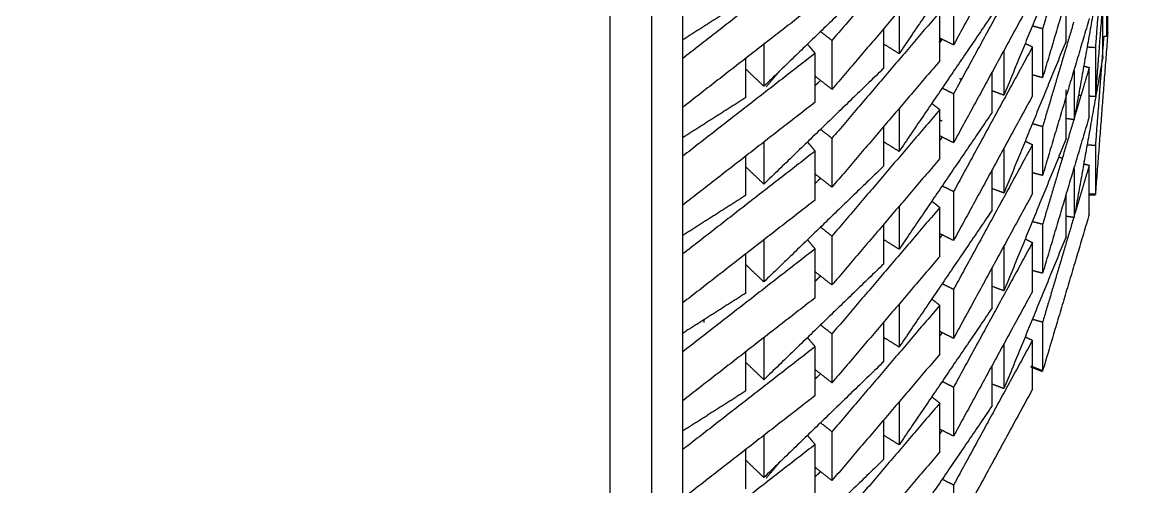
# Model space of a CAD drawing. Header units: millimetres. Extents: x 507.9 to 541, y 40.2 to 69.3.
# Drawn here: x 518.271 to 519.629, y 44.805 to 45.376 of the extents above; entities that cross this region are included whole.
import ezdxf

# ---------------------------------------------------------------- set-up
doc = ezdxf.new("R2010")
doc.units = ezdxf.units.MM
doc.layers.add('Make2D$Visible$ClippingPlaneIntersections', color=7, linetype='Continuous', lineweight=50, true_color=0x000000)
doc.layers.add('Make2D$Visible$Curves', color=7, linetype='Continuous', true_color=0x000000)

msp = doc.modelspace()

# ---------------------------------------------------------------- linework, layer by layer
at = {"layer": 'Make2D$Visible$ClippingPlaneIntersections'}
for points in [[(519.58873, 45.16431), (519.58128, 45.16431)], [(519.52396, 44.94755), (519.50971, 44.95321)]]:
    msp.add_lwpolyline(points, dxfattribs=at)
at = {"layer": 'Make2D$Visible$Curves', "color": 18, "lineweight": -3, "true_color": 0x000000}
for points, degree in [([(519.08223, 44.43125), (519.08223, 45.29508), (519.08223, 46.15891)], 2), ([(519.04403, 44.39899), (519.04403, 45.26714), (519.04403, 46.1353)], 2), ([(518.99284, 46.10685), (518.99274, 45.54303), (518.99264, 44.9792), (518.99253, 44.41538)], 3), ([(519.51155, 45.52528), (519.46309, 45.43651), (519.41463, 45.34774)], 2), ([(519.39777, 45.50833), (519.33154, 45.43077), (519.26531, 45.35321)], 2), ([(519.46198, 45.50497), (519.40488, 45.42102), (519.34779, 45.33708)], 2), ([(519.58128, 45.50011), (519.55262, 45.40383), (519.52396, 45.30755)], 2), ([(519.56218, 45.49595), (519.54307, 45.43175), (519.52396, 45.36755)], 2), ([(519.60408, 45.48385), (519.5964, 45.38408), (519.58873, 45.28431)], 2), ([(519.55285, 45.47249), (519.5147, 45.37925), (519.47655, 45.28601)], 2), ([(519.599, 45.47789), (519.59386, 45.4111), (519.58873, 45.34431)], 2), ([(519.2447, 45.45748), (519.16347, 45.39436), (519.08223, 45.33125)], 2), ([(519.51155, 45.46528), (519.46309, 45.37651), (519.41463, 45.28774)], 2), ([(519.39777, 45.44833), (519.33154, 45.37077), (519.26531, 45.29321)], 2), ([(519.59791, 45.4532), (519.58034, 45.35479), (519.56276, 45.25638)], 2), ([(519.32907, 45.4393), (519.25542, 45.36815), (519.18177, 45.297)], 2), ([(519.60257, 45.41802), (519.60257, 45.38802), (519.60257, 45.35802)], 2), ([(519.60408, 45.36385), (519.60408, 45.39385), (519.60408, 45.42385)], 2), ([(519.15968, 45.40322), (519.12115, 45.37873), (519.08262, 45.35424)], 2), ([(519.41463, 45.40774), (519.41463, 45.37774), (519.41463, 45.34774)], 2), ([(519.51155, 45.40528), (519.46309, 45.31651), (519.41463, 45.22774)], 2), ([(519.55285, 45.35249), (519.55285, 45.38249), (519.55285, 45.41249)], 2), ([(519.2447, 45.39748), (519.16347, 45.33436), (519.08223, 45.27125)], 2), ([(519.39777, 45.38833), (519.33154, 45.31077), (519.26531, 45.23321)], 2), ([(519.34779, 45.3898), (519.34779, 45.36344), (519.34779, 45.33708)], 2), ([(519.39777, 45.32833), (519.39777, 45.35833), (519.39777, 45.38833)], 2), ([(519.59791, 45.3332), (519.59791, 45.3632), (519.59791, 45.3932)], 2), ([(519.46198, 45.38497), (519.40488, 45.30102), (519.34779, 45.21708)], 2), ([(519.58128, 45.38011), (519.55262, 45.28383), (519.52396, 45.18755)], 2), ([(519.56207, 45.37557), (519.54301, 45.31156), (519.52396, 45.24755)], 2), ([(519.26531, 45.35321), (519.25831, 45.35869), (519.2513, 45.36418)], 2), ([(519.32907, 45.3193), (519.32907, 45.34363), (519.32907, 45.36796)], 2), ([(519.52396, 45.36755), (519.51766, 45.36925), (519.51136, 45.37095)], 2), ([(519.52396, 45.36755), (519.52396, 45.33755), (519.52396, 45.30755)], 2), ([(519.60408, 45.36385), (519.5964, 45.26408), (519.58873, 45.16431)], 2), ([(519.18177, 45.34858), (519.18177, 45.32279), (519.18177, 45.297)], 2), ([(519.23525, 45.34867), (519.23998, 45.34307), (519.2447, 45.33748)], 2), ([(519.26531, 45.35321), (519.26531, 45.32321), (519.26531, 45.29321)], 2), ([(519.34779, 45.33708), (519.33843, 45.3429), (519.32907, 45.34872)], 2), ([(519.39718, 45.35115), (519.39831, 45.35323), (519.39944, 45.3553)], 2), ([(519.41463, 45.34774), (519.4062, 45.35194), (519.39777, 45.35614)], 2), ([(519.40065, 45.3548), (519.3993, 45.35281), (519.39795, 45.35083)], 2), ([(519.55285, 45.35249), (519.5147, 45.25925), (519.47655, 45.16601)], 2), ([(519.50296, 45.34956), (519.50725, 45.34742), (519.51155, 45.34528)], 2), ([(519.599, 45.35789), (519.59386, 45.2911), (519.58873, 45.22431)], 2), ([(519.60257, 45.35802), (519.60024, 45.35793), (519.59791, 45.35784)], 2), ([(519.2447, 45.33748), (519.16347, 45.27436), (519.08223, 45.21125)], 2), ([(519.2447, 45.27748), (519.2447, 45.30748), (519.2447, 45.33748)], 2), ([(519.51155, 45.34528), (519.46309, 45.25651), (519.41463, 45.16774)], 2), ([(519.47655, 45.34118), (519.47655, 45.31359), (519.47655, 45.28601)], 2), ([(519.51155, 45.28528), (519.51155, 45.31528), (519.51155, 45.34528)], 2), ([(519.59791, 45.3332), (519.5807, 45.23685), (519.5635, 45.14049)], 2), ([(519.58873, 45.34431), (519.58394, 45.34463), (519.57915, 45.34495)], 2), ([(519.58873, 45.34431), (519.58873, 45.31431), (519.58873, 45.28431)], 2), ([(519.15968, 45.28322), (519.15968, 45.30732), (519.15968, 45.33143)], 2), ([(519.32907, 45.3193), (519.25542, 45.24815), (519.18177, 45.177)], 2), ([(519.39777, 45.32833), (519.33154, 45.25077), (519.26531, 45.17321)], 2), ([(519.58128, 45.32011), (519.57236, 45.29014), (519.56344, 45.26017)], 2), ([(519.5745, 45.32194), (519.57789, 45.32102), (519.58128, 45.32011)], 2), ([(519.58128, 45.26011), (519.58128, 45.29011), (519.58128, 45.32011)], 2), ([(519.18177, 45.297), (519.17072, 45.30749), (519.15968, 45.31799)], 2), ([(519.18466, 45.29635), (519.19307, 45.3062), (519.20148, 45.31605)], 2), ([(519.26531, 45.29321), (519.25501, 45.30128), (519.2447, 45.30934)], 2), ([(519.42431, 45.30546), (519.42321, 45.30587), (519.42212, 45.30627)], 2), ([(519.46198, 45.26497), (519.46198, 45.28972), (519.46198, 45.31447)], 2), ([(519.51155, 45.31153), (519.51144, 45.31126), (519.51133, 45.311)], 2), ([(519.52396, 45.30755), (519.51775, 45.30922), (519.51155, 45.31089)], 2), ([(519.56268, 45.31591), (519.56268, 45.28625), (519.56268, 45.25658)], 2), ([(519.25141, 45.30428), (519.24807, 45.30105), (519.24472, 45.29782)], 2), ([(519.41463, 45.28774), (519.40762, 45.29123), (519.4006, 45.29473)], 2), ([(519.47655, 45.28601), (519.46931, 45.2887), (519.46207, 45.2914)], 2), ([(519.55285, 45.23249), (519.55285, 45.26249), (519.55285, 45.29249)], 2), ([(519.15968, 45.28322), (519.1211, 45.2587), (519.08251, 45.23417)], 2), ([(519.41463, 45.28774), (519.41463, 45.25774), (519.41463, 45.22774)], 2), ([(519.51155, 45.28528), (519.46309, 45.19651), (519.41463, 45.10774)], 2), ([(519.57139, 45.28546), (519.56979, 45.28557), (519.56818, 45.28568)], 2), ([(519.58873, 45.28431), (519.58501, 45.28456), (519.58128, 45.2848)], 2), ([(519.2447, 45.27748), (519.16347, 45.21436), (519.08223, 45.15125)], 2), ([(519.39777, 45.26833), (519.33154, 45.19077), (519.26531, 45.11321)], 2), ([(519.34779, 45.2698), (519.34779, 45.24344), (519.34779, 45.21708)], 2), ([(519.46198, 45.26497), (519.40488, 45.18102), (519.34779, 45.09708)], 2), ([(519.3879, 45.27605), (519.39284, 45.27219), (519.39777, 45.26833)], 2), ([(519.39777, 45.20833), (519.39777, 45.23833), (519.39777, 45.26833)], 2), ([(519.40072, 45.25424), (519.39924, 45.25479), (519.39777, 45.25534)], 2), ([(519.52396, 45.24755), (519.51781, 45.2492), (519.51167, 45.25086)], 2), ([(519.58128, 45.26011), (519.55262, 45.16383), (519.52396, 45.06755)], 2), ([(519.56214, 45.25581), (519.54305, 45.19168), (519.52396, 45.12755)], 2), ([(519.56268, 45.25591), (519.55794, 45.25667), (519.5532, 45.25742)], 2), ([(519.56268, 45.25761), (519.56252, 45.25706), (519.56235, 45.25651)], 2), ([(519.26531, 45.23321), (519.25845, 45.23859), (519.25158, 45.24396)], 2), ([(519.32907, 45.1993), (519.32907, 45.22359), (519.32907, 45.24788)], 2), ([(519.52396, 45.24755), (519.52396, 45.21755), (519.52396, 45.18755)], 2), ([(519.18177, 45.22858), (519.18177, 45.20279), (519.18177, 45.177)], 2), ([(519.23525, 45.22867), (519.23998, 45.22307), (519.2447, 45.21748)], 2), ([(519.26531, 45.23321), (519.26531, 45.20321), (519.26531, 45.17321)], 2), ([(519.32909, 45.22643), (519.32968, 45.22751), (519.33028, 45.22859)], 2), ([(519.34779, 45.21708), (519.33847, 45.22288), (519.32914, 45.22868)], 2), ([(519.41463, 45.22774), (519.4062, 45.23194), (519.39777, 45.23614)], 2), ([(519.40078, 45.23499), (519.39943, 45.233), (519.39808, 45.23102)], 2), ([(519.51155, 45.22528), (519.46309, 45.13651), (519.41463, 45.04774)], 2), ([(519.55285, 45.23249), (519.5147, 45.13925), (519.47655, 45.04601)], 2), ([(519.50262, 45.22973), (519.50708, 45.2275), (519.51155, 45.22528)], 2), ([(519.51155, 45.16528), (519.51155, 45.19528), (519.51155, 45.22528)], 2), ([(519.58873, 45.22431), (519.58366, 45.22464), (519.57859, 45.22498)], 2), ([(519.58873, 45.22431), (519.58873, 45.19431), (519.58873, 45.16431)], 2), ([(519.2447, 45.21748), (519.16347, 45.15436), (519.08223, 45.09125)], 2), ([(519.15968, 45.16322), (519.15968, 45.18732), (519.15968, 45.21143)], 2), ([(519.2447, 45.15748), (519.2447, 45.18748), (519.2447, 45.21748)], 2), ([(519.47655, 45.22118), (519.47655, 45.19359), (519.47655, 45.16601)], 2), ([(519.54383, 45.21021), (519.54602, 45.20962), (519.54821, 45.20903)], 2), ([(519.18177, 45.177), (519.17072, 45.18749), (519.15968, 45.19799)], 2), ([(519.32907, 45.1993), (519.25542, 45.12815), (519.18177, 45.057)], 2), ([(519.39777, 45.20833), (519.33154, 45.13077), (519.26531, 45.05321)], 2), ([(519.58128, 45.20011), (519.57237, 45.17016), (519.56345, 45.1402)], 2), ([(519.57447, 45.20194), (519.57788, 45.20103), (519.58128, 45.20011)], 2), ([(519.58128, 45.14011), (519.58128, 45.17011), (519.58128, 45.20011)], 2), ([(519.26531, 45.17321), (519.25507, 45.18123), (519.24483, 45.18924)], 2), ([(519.25152, 45.18438), (519.24818, 45.18116), (519.24484, 45.17793)], 2), ([(519.42486, 45.18525), (519.42458, 45.18536), (519.42431, 45.18546)], 2), ([(519.46198, 45.14497), (519.46198, 45.16972), (519.46198, 45.19447)], 2), ([(519.52396, 45.18755), (519.51775, 45.18922), (519.51155, 45.19089)], 2), ([(519.56268, 45.19591), (519.56249, 45.19594), (519.5623, 45.19597)], 2), ([(519.56268, 45.19591), (519.56268, 45.16591), (519.56268, 45.13591)], 2), ([(519.41463, 45.16774), (519.40762, 45.17123), (519.4006, 45.17473)], 2), ([(519.47655, 45.16601), (519.46927, 45.16872), (519.46198, 45.17143)], 2), ([(519.2447, 45.15748), (519.16347, 45.09436), (519.08223, 45.03125)], 2), ([(519.15968, 45.16322), (519.121, 45.13864), (519.08232, 45.11405)], 2), ([(519.3879, 45.15605), (519.39284, 45.15219), (519.39777, 45.14833)], 2), ([(519.41463, 45.16774), (519.41463, 45.13774), (519.41463, 45.10774)], 2), ([(519.51155, 45.16528), (519.46309, 45.07651), (519.41463, 44.98774)], 2), ([(519.55285, 45.11249), (519.55285, 45.13855), (519.55285, 45.16461)], 2), ([(519.39777, 45.14833), (519.33154, 45.07077), (519.26531, 44.99321)], 2), ([(519.34779, 45.1498), (519.34779, 45.12344), (519.34779, 45.09708)], 2), ([(519.46198, 45.14497), (519.40488, 45.06102), (519.34779, 44.97708)], 2), ([(519.39777, 45.08833), (519.39777, 45.11833), (519.39777, 45.14833)], 2), ([(519.52396, 45.12755), (519.51763, 45.12925), (519.51131, 45.13096)], 2), ([(519.58128, 45.14011), (519.55262, 45.04383), (519.52396, 44.94755)], 2), ([(519.56203, 45.13544), (519.54299, 45.07149), (519.52396, 45.00755)], 2), ([(519.56268, 45.13591), (519.55779, 45.13669), (519.5529, 45.13747)], 2), ([(519.56273, 45.13778), (519.5625, 45.13702), (519.56228, 45.13627)], 2), ([(519.26531, 45.11321), (519.25831, 45.11869), (519.2513, 45.12418)], 2), ([(519.32907, 45.0793), (519.32907, 45.10359), (519.32907, 45.12788)], 2), ([(519.41463, 45.10774), (519.4062, 45.11194), (519.39777, 45.11614)], 2), ([(519.52396, 45.12755), (519.52396, 45.09755), (519.52396, 45.06755)], 2), ([(519.18177, 45.10858), (519.18177, 45.08279), (519.18177, 45.057)], 2), ([(519.23525, 45.10867), (519.23998, 45.10307), (519.2447, 45.09748)], 2), ([(519.26531, 45.11321), (519.26531, 45.08321), (519.26531, 45.05321)], 2), ([(519.34779, 45.09708), (519.33843, 45.1029), (519.32907, 45.10872)], 2), ([(519.40064, 45.11478), (519.3992, 45.11267), (519.39777, 45.11056)], 2), ([(519.51155, 45.10528), (519.46309, 45.01651), (519.41463, 44.92774)], 2), ([(519.55285, 45.11249), (519.5147, 45.01925), (519.47655, 44.92601)], 2), ([(519.50293, 45.10957), (519.50724, 45.10743), (519.51155, 45.10528)], 2), ([(519.51155, 45.04528), (519.51155, 45.07528), (519.51155, 45.10528)], 2), ([(519.2447, 45.09748), (519.16347, 45.03436), (519.08223, 44.97125)], 2), ([(519.15968, 45.04322), (519.15968, 45.06748), (519.15968, 45.09173)], 2), ([(519.2447, 45.03748), (519.2447, 45.06748), (519.2447, 45.09748)], 2), ([(519.39777, 45.08833), (519.33154, 45.01077), (519.26531, 44.93321)], 2), ([(519.47655, 45.10118), (519.47655, 45.07359), (519.47655, 45.04601)], 2), ([(519.18177, 45.057), (519.17072, 45.06749), (519.15968, 45.07799)], 2), ([(519.32907, 45.0793), (519.25542, 45.00815), (519.18177, 44.937)], 2), ([(519.46198, 45.02497), (519.46198, 45.04972), (519.46198, 45.07447)], 2), ([(519.26531, 45.05321), (519.25501, 45.06128), (519.2447, 45.06934)], 2), ([(519.25137, 45.06424), (519.24819, 45.06116), (519.245, 45.05808)], 2), ([(519.52396, 45.06755), (519.51778, 45.06921), (519.5116, 45.07088)], 2), ([(519.41463, 45.04774), (519.40762, 45.05123), (519.4006, 45.05473)], 2), ([(519.41463, 45.04774), (519.41463, 45.01774), (519.41463, 44.98774)], 2), ([(519.47655, 45.04601), (519.4693, 45.04871), (519.46204, 45.05141)], 2), ([(519.2447, 45.03748), (519.16347, 44.97436), (519.08223, 44.91125)], 2), ([(519.15968, 45.04322), (519.1211, 45.0187), (519.08253, 44.99418)], 2), ([(519.38804, 45.03595), (519.3929, 45.03214), (519.39777, 45.02833)], 2), ([(519.51155, 45.04528), (519.46309, 44.95651), (519.41463, 44.86774)], 2), ([(519.39777, 45.02833), (519.33154, 44.95077), (519.26531, 44.87321)], 2), ([(519.34779, 45.0298), (519.34779, 45.00344), (519.34779, 44.97708)], 2), ([(519.46198, 45.02497), (519.40488, 44.94102), (519.34779, 44.85708)], 2), ([(519.39777, 44.96833), (519.39777, 44.99833), (519.39777, 45.02833)], 2), ([(519.10783, 45.01026), (519.10783, 45.00877), (519.10783, 45.00728)], 2), ([(519.32907, 44.9593), (519.32907, 44.98359), (519.32907, 45.00788)], 2), ([(519.52396, 45.00755), (519.5178, 45.00921), (519.51164, 45.01087)], 2), ([(519.52396, 45.00755), (519.52396, 44.97755), (519.52396, 44.94755)], 2), ([(519.26531, 44.99321), (519.25843, 44.9986), (519.25154, 45.00399)], 2), ([(519.26531, 44.99321), (519.26531, 44.96321), (519.26531, 44.93321)], 2), ([(519.41463, 44.98774), (519.4062, 44.99194), (519.39777, 44.99614)], 2), ([(519.40078, 44.99499), (519.39943, 44.99301), (519.39808, 44.99102)], 2), ([(519.18177, 44.98858), (519.18177, 44.96279), (519.18177, 44.937)], 2), ([(519.23525, 44.98867), (519.23998, 44.98307), (519.2447, 44.97748)], 2), ([(519.34779, 44.97708), (519.33843, 44.9829), (519.32907, 44.98872)], 2), ([(519.32908, 44.98641), (519.32964, 44.98743), (519.3302, 44.98845)], 2), ([(519.51155, 44.98528), (519.46309, 44.89651), (519.41463, 44.80774)], 2), ([(519.47655, 44.9812), (519.47655, 44.9536), (519.47655, 44.92601)], 2), ([(519.50262, 44.98973), (519.50708, 44.9875), (519.51155, 44.98528)], 2), ([(519.51155, 44.92528), (519.51155, 44.95528), (519.51155, 44.98528)], 2), ([(519.2447, 44.97748), (519.16347, 44.91436), (519.08223, 44.85125)], 2), ([(519.15968, 44.92322), (519.15968, 44.94732), (519.15968, 44.97143)], 2), ([(519.2447, 44.91748), (519.2447, 44.94748), (519.2447, 44.97748)], 2), ([(519.39777, 44.96833), (519.33154, 44.89077), (519.26531, 44.81321)], 2), ([(519.18177, 44.937), (519.17072, 44.94749), (519.15968, 44.95799)], 2), ([(519.32907, 44.9593), (519.25542, 44.88815), (519.18177, 44.817)], 2), ([(519.46198, 44.90497), (519.46198, 44.92972), (519.46198, 44.95447)], 2), ([(519.26531, 44.93321), (519.25501, 44.94128), (519.2447, 44.94934)], 2), ([(519.25138, 44.94425), (519.2481, 44.94108), (519.24483, 44.93792)], 2), ([(519.41463, 44.92774), (519.40762, 44.93123), (519.4006, 44.93473)], 2), ([(519.41463, 44.92774), (519.41463, 44.89774), (519.41463, 44.86774)], 2), ([(519.51155, 44.92528), (519.46309, 44.83651), (519.41463, 44.74774)], 2), ([(519.47655, 44.92601), (519.46927, 44.92872), (519.46198, 44.93143)], 2), ([(519.15968, 44.92322), (519.12082, 44.89852), (519.08196, 44.87382)], 2), ([(519.2447, 44.91748), (519.16347, 44.85436), (519.08223, 44.79125)], 2), ([(519.3879, 44.91605), (519.39284, 44.91219), (519.39777, 44.90833)], 2), ([(519.39777, 44.90833), (519.33154, 44.83077), (519.26531, 44.75321)], 2), ([(519.34779, 44.9098), (519.34779, 44.88344), (519.34779, 44.85708)], 2), ([(519.46198, 44.90497), (519.40488, 44.82102), (519.34779, 44.73708)], 2), ([(519.39777, 44.84833), (519.39777, 44.87833), (519.39777, 44.90833)], 2), ([(519.26531, 44.87321), (519.25831, 44.87869), (519.2513, 44.88418)], 2), ([(519.32907, 44.8393), (519.32907, 44.86359), (519.32907, 44.88788)], 2), ([(519.26531, 44.87321), (519.26531, 44.84321), (519.26531, 44.81321)], 2), ([(519.41463, 44.86774), (519.4062, 44.87194), (519.39777, 44.87614)], 2), ([(519.4006, 44.87473), (519.39922, 44.8727), (519.39785, 44.87068)], 2), ([(519.2447, 44.85748), (519.16347, 44.79436), (519.08223, 44.73125)], 2), ([(519.18177, 44.86858), (519.18177, 44.84279), (519.18177, 44.817)], 2), ([(519.23525, 44.86867), (519.23998, 44.86307), (519.2447, 44.85748)], 2), ([(519.2447, 44.79748), (519.2447, 44.82748), (519.2447, 44.85748)], 2), ([(519.34779, 44.85708), (519.33843, 44.8629), (519.32907, 44.86872)], 2), ([(519.15968, 44.80322), (519.15968, 44.82745), (519.15968, 44.85168)], 2), ([(519.39777, 44.84833), (519.33154, 44.77077), (519.26531, 44.69321)], 2), ([(519.18177, 44.817), (519.17072, 44.82749), (519.15968, 44.83799)], 2), ([(519.32907, 44.8393), (519.25542, 44.76815), (519.18177, 44.697)], 2), ([(519.18466, 44.81635), (519.19305, 44.82618), (519.20145, 44.83601)], 2), ([(519.26531, 44.81321), (519.25501, 44.82128), (519.2447, 44.82934)], 2), ([(519.25131, 44.82418), (519.24801, 44.82099), (519.2447, 44.8178)], 2), ([(519.41463, 44.80774), (519.4077, 44.81119), (519.40078, 44.81464)], 2), ([(519.41463, 44.80774), (519.41463, 44.77774), (519.41463, 44.74774)], 2)]:
    msp.add_open_spline(points, degree=degree, dxfattribs=at)
msp.add_rational_spline([(511.83963, 45.2777), (511.83963, 45.17096), (511.84491, 45.06436), (512.05826, 40.75314), (516.36947, 40.96649), (520.47261, 41.16954), (520.47261, 45.2777)], [0.980423998556, 0.989861021963, 1, 0.707106781187, 1, 0.717245759224, 0.980423998556], degree=2, knots=[13.3259395, 13.3259395, 13.3259395, 13.5606516, 13.5606516, 20.3409773, 20.3409773, 26.8865911, 26.8865911, 26.8865911], dxfattribs=at)

doc.saveas('drawing.dxf')
